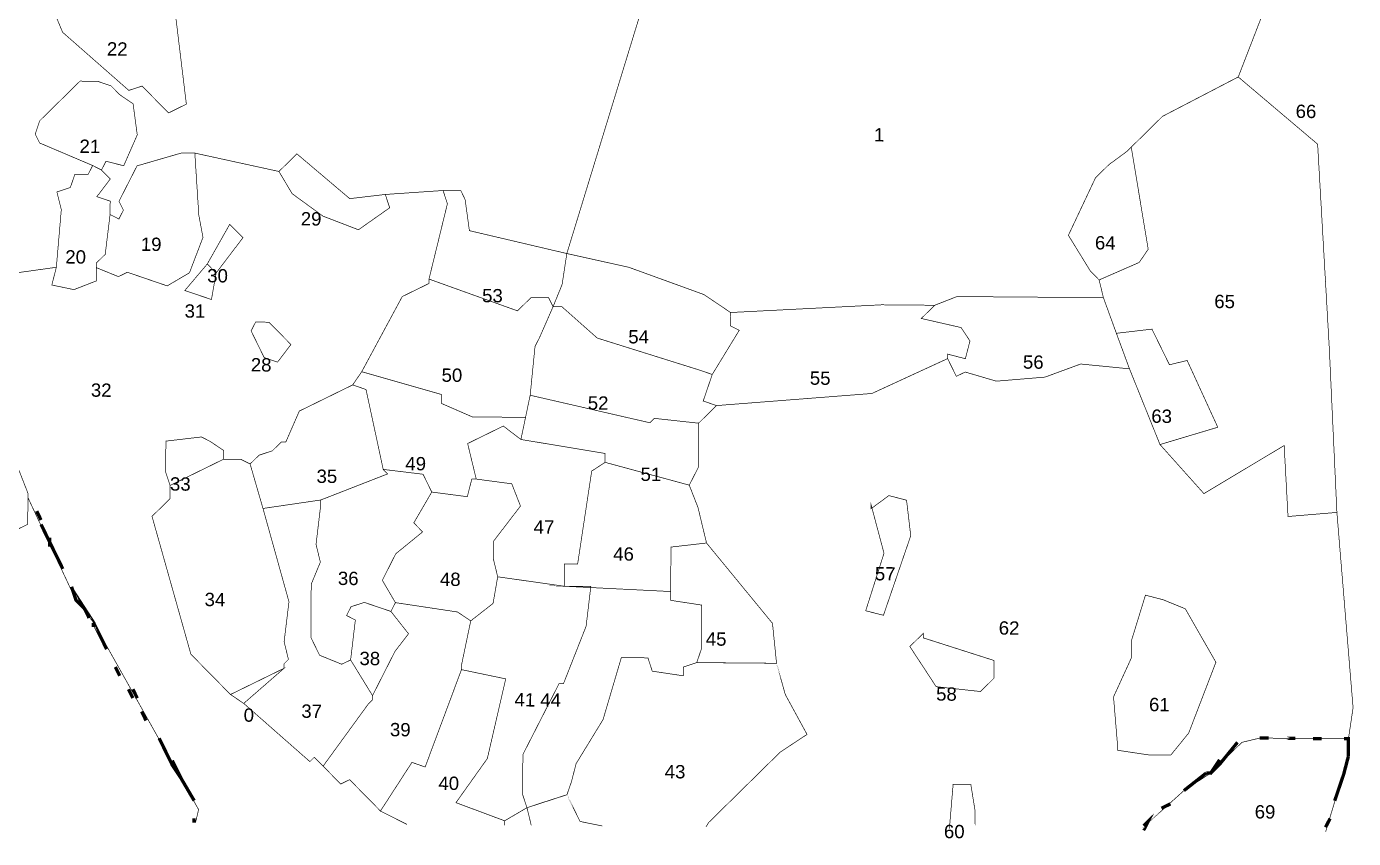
# Model space of a CAD drawing. Header units: metres. Extents: x 317370 to 326712, y 1824935 to 1838812.
# Drawn here: x 325332 to 326537, y 1824942 to 1825680 of the extents above; entities that cross this region are included whole.
import ezdxf

# ---------------------------------------------------------------- set-up
doc = ezdxf.new("R2010")
doc.units = ezdxf.units.M
doc.header["$MEASUREMENT"] = 0
for name, color, linetype in [('SURVEY NO.', 7, 'Continuous'), ('SURVEY PLOT BOUNDARY', 35, 'Continuous'), ('VILLAGE BOUNDARY', 212, 'Continuous')]:
    doc.layers.add(name, color=color, linetype=linetype)
doc.styles.add('PDF Arial', font='arial.ttf')

# ---------------------------------------------------------------- blocks, each defined once
blk = doc.blocks.new('81')
at = {"layer": 'SURVEY PLOT BOUNDARY', "lineweight": 18, "const_width": 0.605}
for points in [[(325221.9, 1825442.3), (325359.1, 1825461.4), (325355, 1825445.3), (325375.1, 1825441.1), (325395.3, 1825449), (325395.4, 1825461.1), (325415.5, 1825452.9), (325423.6, 1825456.9), (325459.8, 1825444.5), (325480, 1825456.4), (325492.3, 1825488.6), (325488.5, 1825508.8), (325484.9, 1825565.2), (325561.3, 1825548.5), (325573.3, 1825528.3), (325601.3, 1825507.9), (325633.5, 1825495.5), (325661.9, 1825515.5), (325657.9, 1825527.6), (325710.4, 1825531.2), (325714.3, 1825519.1), (325697.6, 1825450.7), (325697.6, 1825446.7), (325673.3, 1825434.8), (325636.5, 1825366.5), (325628.3, 1825354.5), (325579.8, 1825330.7), (325567.5, 1825302.5), (325563.4, 1825302.6), (325555.3, 1825294.6), (325543.2, 1825290.6), (325535.1, 1825282.6), (325527, 1825286.7), (325510.9, 1825286.9), (325511, 1825294.9), (325498.9, 1825303.1), (325490.9, 1825307.2), (325458.6, 1825303.4), (325458.4, 1825275.2), (325462.4, 1825263.1), (325462.3, 1825251), (325446, 1825235), (325481.3, 1825109.7), (325517.3, 1825073.1), (325529.3, 1825065), (325589.4, 1825012.1), (325593.4, 1825016.1), (325601.4, 1825008), (325617.4, 1824991.7), (325625.5, 1824995.7), (325653.5, 1824967.2), (325677.6, 1824955), (325653.5, 1824967.2), (325682.1, 1825011.4), (325694.1, 1825007.2), (325727.1, 1825095.7), (325767.3, 1825087.3), (325750.6, 1825014.9), (325722.1, 1824974.8), (325766.3, 1824958.3), (325766.3, 1824954.3), (325766.3, 1824958.3), (325786.6, 1824970.2), (325790.5, 1824954.1), (325786.6, 1824970.2), (325822.9, 1824982), (325827.1, 1824994.1), (325831.2, 1825010.2), (325855.7, 1825050.3), (325872.3, 1825106.6), (325896.5, 1825106.4), (325900.4, 1825094.3), (325928.6, 1825090.1), (325928.7, 1825098.1), (325940.8, 1825102.1), (326013.3, 1825101.5), (326009.6, 1825137.8), (325949.7, 1825210.8), (325941.9, 1825243.2), (325934, 1825263.4), (325942.2, 1825279.4), (325942.5, 1825319.7), (325958.7, 1825335.7), (326099.9, 1825346.7), (326168.7, 1825378.4), (326176.6, 1825362.3), (326184.7, 1825366.2), (326212.9, 1825357.9), (326257.2, 1825361.6), (326289.6, 1825373.5), (326333.9, 1825369.1), (326361.6, 1825300.3), (326401.5, 1825255.7), (326474.4, 1825299.4), (326477.9, 1825234.9), (326522.3, 1825238.6), (326515.4, 1825387.8), (326504.8, 1825573.3), (326432.7, 1825634.4), (326502.7, 1825815.3)], [(326502.7, 1825815.3), (326432.7, 1825634.4), (326363.9, 1825598.6), (326335.5, 1825570.6), (326331.4, 1825566.6), (326315.2, 1825554.7), (326303, 1825542.7), (326278.4, 1825490.5), (326298.3, 1825458.1), (326306.3, 1825449.9), (326310.2, 1825433.8), (326177.2, 1825434.8), (326157, 1825426.9), (326108.6, 1825427.3), (325971.5, 1825420.3), (325947.4, 1825436.6), (325879.1, 1825461.4), (325822.8, 1825473.9), (325926.2, 1825811.7)], [(325926.2, 1825811.7), (325822.8, 1825473.9), (325734.3, 1825494.7), (325730.4, 1825523), (325726.5, 1825531.1), (325710.4, 1825531.2), (325657.9, 1825527.6), (325625.6, 1825523.8), (325577.6, 1825564.5), (325561.3, 1825548.5), (325484.9, 1825565.2), (325472.8, 1825565.3), (325432.4, 1825553.6), (325416, 1825521.4), (325420, 1825513.3), (325415.9, 1825505.3), (325407.9, 1825509.4), (325408, 1825521.5), (325395.9, 1825525.6), (325408.1, 1825541.7), (325400.1, 1825549.8), (325404.2, 1825557.8), (325420.3, 1825553.7), (325432.6, 1825581.8), (325428.8, 1825610), (325416.8, 1825618.2), (325408.8, 1825626.3), (325396.7, 1825630.4), (325380.6, 1825630.6), (325344, 1825594.6), (325339.9, 1825582.5), (325343.9, 1825574.4), (325392.1, 1825553.9), (325388, 1825545.9), (325375.9, 1825545.9), (325371.8, 1825533.9), (325359.6, 1825529.9), (325363.6, 1825513.8), (325359.1, 1825461.4), (325221.9, 1825442.3)]]:
    blk.add_lwpolyline(points, dxfattribs=at)
for points in [[(325413.7, 1825739.2), (325401.9, 1825771.5), (325385.8, 1825779.7), (325377.7, 1825779.8), (325389.4, 1825731.3), (325357.2, 1825731.5), (325353, 1825703.4), (325364.8, 1825675), (325424.9, 1825622.2), (325437, 1825626.1), (325461, 1825601.7), (325477.2, 1825609.7), (325462, 1825734.8), (325442, 1825755.1)], [(325462, 1825734.8), (325477.2, 1825609.7), (325461, 1825601.7), (325437, 1825626.1), (325424.9, 1825622.2), (325364.8, 1825675), (325353, 1825703.4), (325357.2, 1825731.5), (325389.4, 1825731.3), (325413.7, 1825739.2), (325442, 1825755.1)], [(325400.1, 1825549.8), (325392.1, 1825553.9), (325343.9, 1825574.4), (325339.9, 1825582.5), (325344, 1825594.6), (325380.6, 1825630.6), (325396.7, 1825630.4), (325408.8, 1825626.3), (325416.8, 1825618.2), (325428.8, 1825610), (325432.6, 1825581.8), (325420.3, 1825553.7), (325404.2, 1825557.8)], [(326522.3, 1825238.6), (326477.9, 1825234.9), (326474.4, 1825299.4), (326401.5, 1825255.7), (326361.6, 1825300.3), (326414.1, 1825316), (326386.3, 1825376.7), (326370.2, 1825372.8), (326354.3, 1825405.2), (326322, 1825401.4), (326310.2, 1825433.8), (326306.3, 1825449.9), (326342.7, 1825465.8), (326350.9, 1825477.8), (326335.5, 1825570.6), (326363.9, 1825598.6), (326432.7, 1825634.4), (326504.8, 1825573.3), (326515.4, 1825387.8)], [(326306.3, 1825449.9), (326298.3, 1825458.1), (326278.4, 1825490.5), (326303, 1825542.7), (326315.2, 1825554.7), (326331.4, 1825566.6), (326335.5, 1825570.6), (326350.9, 1825477.8), (326342.7, 1825465.8)], [(325484.9, 1825565.2), (325488.5, 1825508.8), (325492.3, 1825488.6), (325480, 1825456.4), (325459.8, 1825444.5), (325423.6, 1825456.9), (325415.5, 1825452.9), (325395.4, 1825461.1), (325395.4, 1825465.2), (325403.5, 1825473.2), (325407.9, 1825509.4), (325415.9, 1825505.3), (325420, 1825513.3), (325416, 1825521.4), (325432.4, 1825553.6), (325472.8, 1825565.3)], [(325657.9, 1825527.6), (325661.9, 1825515.5), (325633.5, 1825495.5), (325601.3, 1825507.9), (325573.3, 1825528.3), (325561.3, 1825548.5), (325577.6, 1825564.5), (325625.6, 1825523.8)], [(325400.1, 1825549.8), (325408.1, 1825541.7), (325395.9, 1825525.6), (325408, 1825521.5), (325407.9, 1825509.4), (325403.5, 1825473.2), (325395.4, 1825465.2), (325395.4, 1825461.1), (325395.3, 1825449), (325375.1, 1825441.1), (325355, 1825445.3), (325359.1, 1825461.4), (325363.6, 1825513.8), (325359.6, 1825529.9), (325371.8, 1825533.9), (325375.9, 1825545.9), (325388, 1825545.9), (325392.1, 1825553.9)], [(325822.8, 1825473.9), (325818.5, 1825445.7), (325810.3, 1825425.6), (325806.3, 1825433.7), (325790.2, 1825433.8), (325778, 1825421.8), (325697.6, 1825450.7), (325714.3, 1825519.1), (325710.4, 1825531.2), (325726.5, 1825531.1), (325730.4, 1825523), (325734.3, 1825494.7)], [(325496.2, 1825464.4), (325475.8, 1825440.3), (325500, 1825432.1), (325504.2, 1825456.2), (325528.6, 1825488.3), (325516.6, 1825500.5)], [(325504.2, 1825456.2), (325496.2, 1825464.4), (325516.6, 1825500.5), (325528.6, 1825488.3)], [(325810.3, 1825425.6), (325818.5, 1825445.7), (325822.8, 1825473.9), (325879.1, 1825461.4), (325947.4, 1825436.6), (325971.5, 1825420.3), (325971.4, 1825408.2), (325979.4, 1825404.1), (325954.9, 1825364), (325942.9, 1825368.1), (325850.4, 1825397.1), (325818.4, 1825425.5), (325814.3, 1825425.6)], [(325504.2, 1825456.2), (325500, 1825432.1), (325475.8, 1825440.3), (325496.2, 1825464.4)], [(325810.3, 1825425.6), (325798, 1825397.5), (325793.9, 1825389.5), (325789.5, 1825345.1), (325785.3, 1825325), (325737, 1825325.4), (325708.8, 1825337.7), (325708.9, 1825345.8), (325636.5, 1825366.5), (325673.3, 1825434.8), (325697.6, 1825446.7), (325697.6, 1825450.7), (325778, 1825421.8), (325790.2, 1825433.8), (325806.3, 1825433.7)], [(325229.8, 1825426.1), (325313.4, 1825292.4), (325297.2, 1825280.5), (325300.9, 1825236.1), (325316.9, 1825219.8), (325333.1, 1825227.8), (325333.3, 1825252), (325376.9, 1825158.9), (325392.8, 1825138.6), (325488.3, 1824968.5), (325485.5, 1824956.5), (325488.3, 1824968.5), (325392.8, 1825138.6), (325376.9, 1825158.9), (325333.3, 1825252), (325333.3, 1825256), (325325.4, 1825276.2), (325313.4, 1825292.4)], [(325958.7, 1825335.7), (325942.5, 1825319.7), (325902.2, 1825324.1), (325898.2, 1825320.1), (325789.5, 1825345.1), (325793.9, 1825389.5), (325798, 1825397.5), (325810.3, 1825425.6), (325814.3, 1825425.6), (325818.4, 1825425.5), (325850.4, 1825397.1), (325942.9, 1825368.1), (325954.9, 1825364), (325946.7, 1825339.9)], [(326168.7, 1825378.4), (326099.9, 1825346.7), (325958.7, 1825335.7), (325946.7, 1825339.9), (325954.9, 1825364), (325979.4, 1825404.1), (325971.4, 1825408.2), (325971.5, 1825420.3), (326108.6, 1825427.3), (326157, 1825426.9), (326144.8, 1825414.9), (326181, 1825406.6), (326189, 1825394.4), (326184.8, 1825378.3), (326168.7, 1825382.5)], [(326310.2, 1825433.8), (326322, 1825401.4), (326333.9, 1825369.1), (326289.6, 1825373.5), (326257.2, 1825361.6), (326212.9, 1825357.9), (326184.7, 1825366.2), (326176.6, 1825362.3), (326168.7, 1825378.4), (326168.7, 1825382.5), (326184.8, 1825378.3), (326189, 1825394.4), (326181, 1825406.6), (326144.8, 1825414.9), (326157, 1825426.9), (326177.2, 1825434.8)], [(325572.2, 1825391.2), (325560, 1825375.2), (325547.9, 1825379.3), (325536, 1825403.6), (325540.1, 1825411.6), (325552.2, 1825411.5)], [(325572.2, 1825391.2), (325552.2, 1825411.5), (325540.1, 1825411.6), (325536, 1825403.6), (325547.9, 1825379.3), (325560, 1825375.2)], [(326361.6, 1825300.3), (326333.9, 1825369.1), (326322, 1825401.4), (326354.3, 1825405.2), (326370.2, 1825372.8), (326386.3, 1825376.7), (326414.1, 1825316)], [(325708.8, 1825337.7), (325737, 1825325.4), (325785.3, 1825325), (325781.1, 1825304.9), (325765.1, 1825317.1), (325732.7, 1825301.2), (325740.5, 1825268.9), (325736.5, 1825269), (325732.4, 1825252.9), (325700.1, 1825257.1), (325692.2, 1825273.3), (325656, 1825277.7), (325640.4, 1825350.3), (325628.3, 1825354.5), (325636.5, 1825366.5), (325708.9, 1825345.8)], [(325656, 1825277.7), (325660, 1825273.6), (325599.3, 1825249.9), (325546.8, 1825242.2), (325535.1, 1825282.6), (325543.2, 1825290.6), (325555.3, 1825294.6), (325563.4, 1825302.6), (325567.5, 1825302.5), (325579.8, 1825330.7), (325628.3, 1825354.5), (325640.4, 1825350.3)], [(325789.5, 1825345.1), (325898.2, 1825320.1), (325902.2, 1825324.1), (325942.5, 1825319.7), (325942.2, 1825279.4), (325934, 1825263.4), (325857.6, 1825284.1), (325857.6, 1825292.2), (325781.1, 1825304.9), (325785.3, 1825325)], [(325781.1, 1825304.9), (325857.6, 1825292.2), (325857.6, 1825284.1), (325845.4, 1825276.2), (325832.6, 1825191.6), (325820.6, 1825191.7), (325820.4, 1825171.5), (325760, 1825180.1), (325756.1, 1825196.2), (325756.2, 1825212.4), (325780.7, 1825244.4), (325772.8, 1825264.6), (325740.5, 1825268.9), (325732.7, 1825301.2), (325765.1, 1825317.1)], [(325510.9, 1825286.9), (325462.4, 1825263.1), (325458.4, 1825275.2), (325458.6, 1825303.4), (325490.9, 1825307.2), (325498.9, 1825303.1), (325511, 1825294.9)], [(325333.3, 1825252), (325333.1, 1825227.8), (325316.9, 1825219.8), (325300.9, 1825236.1), (325297.2, 1825280.5), (325313.4, 1825292.4), (325325.4, 1825276.2), (325333.3, 1825256)], [(325535.1, 1825282.6), (325546.8, 1825242.2), (325570.4, 1825157.4), (325566, 1825121.1), (325569.9, 1825105), (325565.9, 1825101), (325565.9, 1825096.9), (325517.3, 1825073.1), (325481.3, 1825109.7), (325446, 1825235), (325462.3, 1825251), (325462.4, 1825263.1), (325510.9, 1825286.9), (325527, 1825286.7)], [(325934, 1825263.4), (325941.9, 1825243.2), (325949.7, 1825210.8), (325917.4, 1825207.1), (325917.1, 1825166.7), (325820.4, 1825171.5), (325820.6, 1825191.7), (325832.6, 1825191.6), (325845.4, 1825276.2), (325857.6, 1825284.1)], [(325626.4, 1825104.5), (325618.3, 1825100.6), (325598.2, 1825108.8), (325590.3, 1825125), (325590.6, 1825173.3), (325598.9, 1825193.4), (325595, 1825209.6), (325599.3, 1825245.8), (325599.3, 1825249.9), (325660, 1825273.6), (325656, 1825277.7), (325692.2, 1825273.3), (325700.1, 1825257.1), (325683.8, 1825229.1), (325691.8, 1825220.9), (325667.4, 1825201), (325655.2, 1825176.9), (325667.1, 1825156.6), (325663, 1825148.6), (325638.9, 1825156.8), (325626.8, 1825152.9), (325622.7, 1825144.9), (325630.7, 1825140.8)], [(325740.5, 1825268.9), (325772.8, 1825264.6), (325780.7, 1825244.4), (325756.2, 1825212.4), (325756.1, 1825196.2), (325760, 1825180.1), (325755.8, 1825155.9), (325735.5, 1825140), (325723.5, 1825148.1), (325667.1, 1825156.6), (325655.2, 1825176.9), (325667.4, 1825201), (325691.8, 1825220.9), (325683.8, 1825229.1), (325700.1, 1825257.1), (325732.4, 1825252.9), (325736.5, 1825269)], [(325626.4, 1825104.5), (325646.3, 1825072.1), (325646.2, 1825068.1), (325642.2, 1825064.1), (325601.4, 1825008), (325593.4, 1825016.1), (325589.4, 1825012.1), (325529.3, 1825065), (325565.9, 1825096.9), (325565.9, 1825101), (325569.9, 1825105), (325566, 1825121.1), (325570.4, 1825157.4), (325546.8, 1825242.2), (325599.3, 1825249.9), (325599.3, 1825245.8), (325595, 1825209.6), (325598.9, 1825193.4), (325590.6, 1825173.3), (325590.3, 1825125), (325598.2, 1825108.8), (325618.3, 1825100.6)], [(326099.1, 1825245.9), (326099.1, 1825241.9), (326115.3, 1825253.9), (326131.4, 1825249.7), (326135.2, 1825217.4), (326110.4, 1825145.1), (326094.3, 1825149.2), (326110.9, 1825201.5)], [(326131.4, 1825249.7), (326115.3, 1825253.9), (326099.1, 1825241.9), (326099.1, 1825245.9), (326110.9, 1825201.5), (326094.3, 1825149.2), (326110.4, 1825145.1), (326135.2, 1825217.4)], [(326343.4, 1824949.7), (326383.3, 1824985.7), (326407.6, 1825001.6), (326436, 1825029.6), (326452.2, 1825033.5), (326532.8, 1825032.9), (326532.7, 1825016.8), (326512.1, 1824948.4), (326532.7, 1825016.8), (326532.8, 1825032.9), (326537, 1825061.1), (326522.3, 1825238.6), (326537, 1825061.1), (326532.8, 1825032.9), (326452.2, 1825033.5), (326436, 1825029.6), (326407.6, 1825001.6), (326383.3, 1824985.7)], [(326013.3, 1825101.5), (325985.1, 1825101.7), (325940.8, 1825102.1), (325944.9, 1825114.1), (325945.2, 1825154.4), (325917, 1825158.7), (325917.1, 1825166.7), (325917.4, 1825207.1), (325949.7, 1825210.8), (326009.6, 1825137.8)], [(325820.4, 1825171.5), (325844.6, 1825171.3), (325840.3, 1825135.1), (325819.7, 1825082.8), (325815.7, 1825082.9), (325782.9, 1825018.6), (325782.6, 1824982.3), (325786.6, 1824970.2), (325766.3, 1824958.3), (325722.1, 1824974.8), (325750.6, 1825014.9), (325767.3, 1825087.3), (325727.1, 1825095.7), (325727.1, 1825099.7), (325735.5, 1825140), (325755.8, 1825155.9), (325760, 1825180.1)], [(325917.1, 1825166.7), (325917, 1825158.7), (325945.2, 1825154.4), (325944.9, 1825114.1), (325940.8, 1825102.1), (325928.7, 1825098.1), (325928.6, 1825090.1), (325900.4, 1825094.3), (325896.5, 1825106.4), (325872.3, 1825106.6), (325855.7, 1825050.3), (325831.2, 1825010.2), (325827.1, 1824994.1), (325822.9, 1824982), (325798.7, 1824974.2), (325786.6, 1824970.2), (325782.6, 1824982.3), (325782.9, 1825018.6), (325815.7, 1825082.9), (325819.7, 1825082.8), (325840.3, 1825135.1), (325844.6, 1825171.3), (325820.4, 1825171.5)], [(326371.4, 1825018), (326351.3, 1825018.2), (326323.1, 1825022.4), (326323.1, 1825026.5), (326319.4, 1825070.9), (326335.9, 1825107), (326336, 1825123.1), (326348.4, 1825163.4), (326364.5, 1825159.2), (326384.6, 1825151), (326412.4, 1825102.4), (326387.7, 1825038.1)], [(326371.4, 1825018), (326387.7, 1825038.1), (326412.4, 1825102.4), (326384.6, 1825151), (326364.5, 1825159.2), (326348.4, 1825163.4), (326336, 1825123.1), (326335.9, 1825107), (326319.4, 1825070.9), (326323.1, 1825026.5), (326323.1, 1825022.4), (326351.3, 1825018.2)], [(325735.5, 1825140), (325727.1, 1825099.7), (325727.1, 1825095.7), (325694.1, 1825007.2), (325682.1, 1825011.4), (325653.5, 1824967.2), (325625.5, 1824995.7), (325617.4, 1824991.7), (325601.4, 1825008), (325642.2, 1825064.1), (325646.2, 1825068.1), (325646.3, 1825072.1), (325666.7, 1825112.3), (325679, 1825128.3), (325663, 1825148.6), (325667.1, 1825156.6), (325723.5, 1825148.1)], [(325663, 1825148.6), (325679, 1825128.3), (325666.7, 1825112.3), (325646.3, 1825072.1), (325626.4, 1825104.5), (325630.7, 1825140.8), (325622.7, 1825144.9), (325626.8, 1825152.9), (325638.9, 1825156.8)], [(326146.6, 1825128.7), (326146.5, 1825124.6), (326210.9, 1825104), (326210.7, 1825087.8), (326198.6, 1825075.8), (326158.3, 1825080.2), (326134.4, 1825116.7)], [(326210.7, 1825087.8), (326210.9, 1825104), (326146.5, 1825124.6), (326146.6, 1825128.7), (326134.4, 1825116.7), (326158.3, 1825080.2), (326198.6, 1825075.8)], [(325517.3, 1825073.1), (325565.9, 1825096.9), (325529.3, 1825065)], [(326013.3, 1825101.5), (326021.2, 1825073.2), (326041, 1825036.8), (326016.7, 1825020.8), (325951.7, 1824956.8), (325949.2, 1824952.8), (325951.7, 1824956.8), (326016.7, 1825020.8), (326041, 1825036.8), (326021.2, 1825073.2)], [(326193.5, 1824950.9), (326193.7, 1824967), (326189.8, 1824991.2), (326173.7, 1824991.4), (326170.3, 1824951.1), (326173.7, 1824991.4), (326189.8, 1824991.2), (326193.7, 1824967)], [(325822.9, 1824982), (325834.8, 1824957.7), (325855, 1824953.6), (325834.8, 1824957.7)]]:
    blk.add_lwpolyline(points, close=True, dxfattribs=at)
at = {"layer": 'VILLAGE BOUNDARY', "lineweight": 50, "const_width": 3.02}
for points in [[(325345.2, 1825231.7), (325341.2, 1825239.8)], [(325345.2, 1825227.7), (325353.1, 1825211.5), (325365, 1825187.2)], [(325353.1, 1825207.5), (325353.1, 1825215.5)], [(325384.9, 1825150.8), (325376.9, 1825158.9), (325372.9, 1825171)], [(325392.8, 1825134.6), (325392.8, 1825138.6), (325384.9, 1825150.8), (325388.8, 1825142.7)], [(325392.8, 1825138.6), (325404.8, 1825114.3)], [(325416.7, 1825090.1), (325412.7, 1825098.1)], [(325424.6, 1825077.9), (325428.6, 1825069.8)], [(325432.6, 1825069.8), (325428.6, 1825077.9)], [(325436.6, 1825057.6), (325440.5, 1825049.5)], [(325472.4, 1824996.9), (325464.4, 1825009), (325452.5, 1825033.3)], [(326415.7, 1825013.7), (326407.6, 1825001.6), (326403.6, 1825001.7), (326407.6, 1825001.6), (326415.7, 1825009.6), (326432, 1825029.6)], [(326460.2, 1825033.5), (326452.2, 1825033.5)], [(326500.5, 1825033.1), (326508.6, 1825033.1)], [(326532.7, 1825016.8), (326532.8, 1825032.9), (326528.8, 1825032.9)], [(325464.4, 1825013.1), (325472.4, 1824996.9), (325484.3, 1824976.6)], [(326528.5, 1825000.7), (326532.7, 1825016.8), (326528.5, 1825000.7), (326520.3, 1824976.5)], [(326403.6, 1825001.7), (326383.3, 1824985.7)], [(326346.7, 1824949.7), (326350.8, 1824957.7), (326346.7, 1824953.7)], [(326363, 1824969.7), (326371.1, 1824973.7)], [(325484.2, 1824960.5), (325484.1, 1824956.5)], [(326512, 1824952.4), (326516.1, 1824960.4)]]:
    blk.add_lwpolyline(points, dxfattribs=at)
blk.add_lwpolyline([(326476.4, 1825033.3), (326484.4, 1825033.3)], close=True, dxfattribs=at)
at = {"layer": 'SURVEY NO.', "attachment_point": 7, "rotation": 359.5492, "style": 'PDF Arial'}
for s, insert, char_height in [('22', (325405, 1825653.9), 12.09), ('66', (326484.8, 1825597), 12.09), ('1', (326101.7, 1825575.8), 12.1), ('21', (325380.1, 1825565.4), 12.09), ('29', (325581.1, 1825499.3), 12.09), ('19', (325435.8, 1825476.2), 12.09), ('64', (326302.5, 1825477.5), 12.09), ('20', (325367.2, 1825464.7), 12.09), ('30', (325496.1, 1825447.6), 12.09), ('53', (325745.8, 1825429.5), 12.09), ('65', (326410.9, 1825424.2), 12.09), ('31', (325475.6, 1825415.5), 12.09), ('54', (325878.6, 1825392.1), 12.09), ('28', (325535.7, 1825366.6), 12.09), ('56', (326237.1, 1825369.1), 12.09), ('50', (325709, 1825357.2), 12.09), ('55', (326043.5, 1825354.5), 12.09), ('32', (325390.4, 1825343.6), 12.09), ('52', (325841.8, 1825331.9), 12.09), ('63', (326353.7, 1825319.9), 12.09), ('49', (325676.1, 1825276.8), 12.09), ('51', (325889.7, 1825267.1), 12.09), ('33', (325462.3, 1825258.3), 12.09), ('35', (325595.4, 1825265.3), 12.09), ('47', (325792.6, 1825219.4), 12.09), ('46', (325864.9, 1825194.7), 12.09), ('36', (325614.8, 1825172.5), 12.09), ('48', (325707.5, 1825171.7), 12.09), ('57', (326102.6, 1825176.7), 12.09), ('34', (325493.7, 1825153.3), 12.09), ('62', (326215.1, 1825127.4), 12.09), ('45', (325949, 1825117.4), 12.09), ('38', (325634.4, 1825099.7), 12.09), ('41 44', (325775.2, 1825062.3), 12.09), ('58', (326158.2, 1825067.4), 12.09), ('37', (325581.6, 1825051.8), 12.09), ('61', (326351.6, 1825057.8), 12.09), ('0', (325529.2, 1825048.2), 12.1), ('39', (325662.1, 1825035), 12.09), ('43', (325911.7, 1824996.8), 12.09), ('40', (325706.1, 1824986.3), 12.09), ('69', (326447.6, 1824960.3), 12.09), ('60', (326165.3, 1824942.4), 12.09)]:
    blk.add_mtext(s, dxfattribs=dict(at, insert=insert, char_height=char_height))

msp = doc.modelspace()

# ---------------------------------------------------------------- block references
msp.add_blockref('81', (0, 0))

doc.saveas('drawing.dxf')
